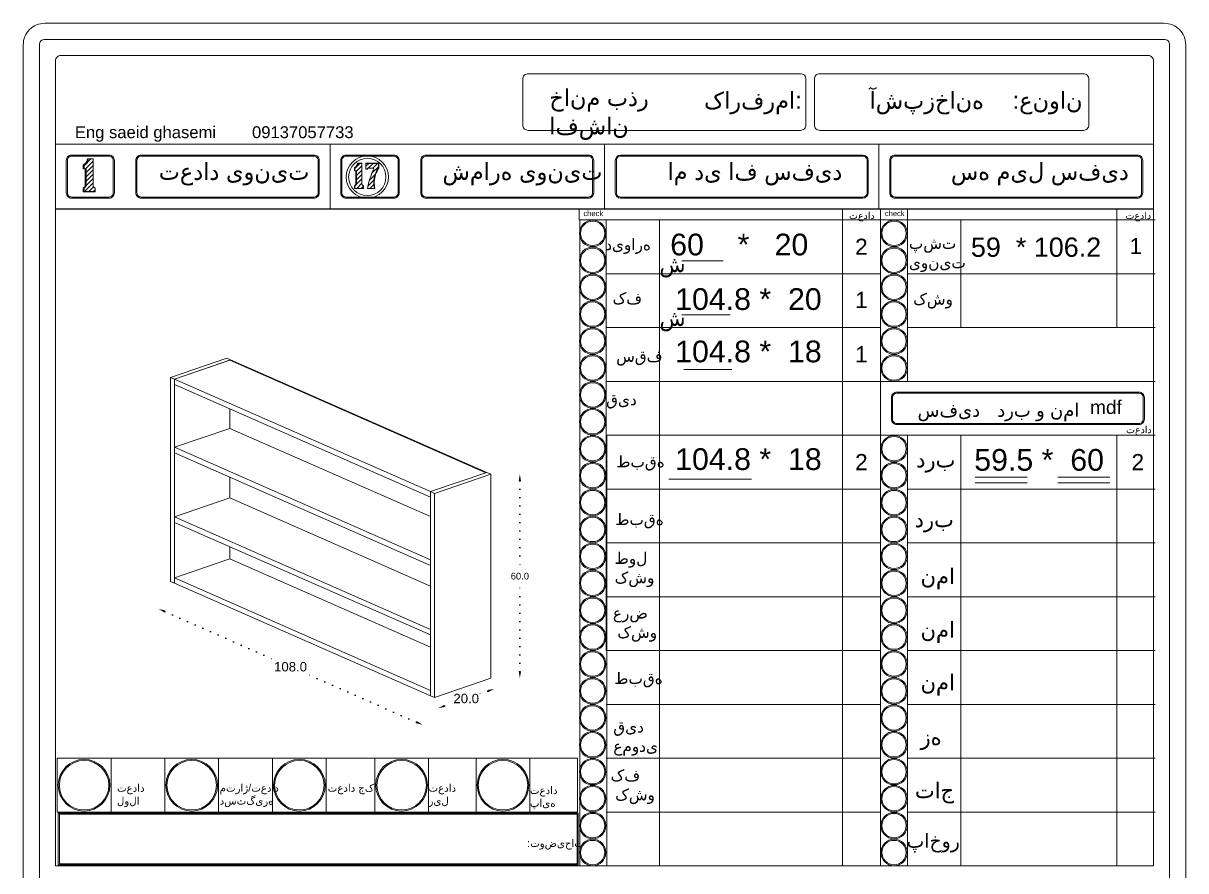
# Model space of a CAD drawing. Header units: inches. Extents: x -1979 to 7680, y -968 to 3127.
# Drawn here: x 3338 to 3770, y 2171.5 to 2486.3 of the extents above; entities that cross this region are included whole.
import ezdxf

# ---------------------------------------------------------------- set-up
doc = ezdxf.new("R2010")
doc.units = ezdxf.units.IN
doc.header["$MEASUREMENT"] = 0
doc.linetypes.add('ACAD_ISO07W100', pattern=[3, 0, -3])
doc.styles.get("Standard").update_dxf_attribs({"font": 'arial.ttf'})
doc.dimstyles.new('Copy of Standard', dxfattribs={"dimtxt": 2.5, "dimasz": 2.5, "dimexe": 0.18, "dimexo": 0.0625, "dimgap": 0.09, "dimtad": 0, "dimtih": 1, "dimtoh": 1, "dimdec": 1, "dimzin": 0, "dimdsep": 46, "dimtxsty": 'Standard', "dimcen": 0.09, "dimse1": 1, "dimse2": 1, "dimadec": 0, "dimazin": 0, "dimtfac": 1, "dimtdec": 1, "dimtix": 1, "dimtofl": 0, "dimtmove": 0, "dimatfit": 3, "dimfxl": 1, "dimtolj": 1, "dimtzin": 0, "dimarcsym": 0})
doc.dimstyles.get("Standard").update_dxf_attribs({"dimtxt": 3.5, "dimasz": 2.5, "dimexe": 0.18, "dimexo": 0.0625, "dimgap": 0.09, "dimtad": 0, "dimtih": 1, "dimtoh": 1, "dimdec": 1, "dimzin": 0, "dimdsep": 46, "dimtxsty": 'Standard', "dimcen": 0.09, "dimse1": 1, "dimse2": 1, "dimadec": 0, "dimazin": 0, "dimtfac": 1, "dimtdec": 1, "dimtix": 1, "dimtofl": 0, "dimtmove": 0, "dimatfit": 3, "dimfxl": 1, "dimtolj": 1, "dimtzin": 0, "dimarcsym": 0})
pattern_1 = [(45, (2734.7681, 2999.8932), (-0.8148213, 0.8148213), [])]

# ---------------------------------------------------------------- blocks, each defined once
blk = doc.blocks.new('*D209')
at = {"color": 0, "linetype": 'ACAD_ISO07W100', "lineweight": -2, "transparency": 16777216}
for p, q in [((3510.69, 2238.25), (3507.28, 2237.08)), ((3494.55, 2232.71), (3497.96, 2233.88))]:
    blk.add_line(p, q, dxfattribs=at)
at = {"color": 0, "transparency": 16777216}
for points in [[(3510.55, 2238.65), (3510.82, 2237.86), (3513.05, 2239.06)], [(3494.42, 2233.11), (3494.69, 2232.32), (3492.19, 2231.9)]]:
    blk.add_solid(points, dxfattribs=at)
at = {"layer": 'Defpoints', "color": 0, "transparency": 16777216}
for p in [(3511.7, 2243.01), (3490.84, 2235.85), (3492.19, 2231.9)]:
    blk.add_point(p, dxfattribs=at)
at = {"color": 0, "lineweight": 20, "transparency": 16777216, "insert": (3502.62, 2235.48), "char_height": 3.5, "attachment_point": 5}
blk.add_mtext('\\A1;20.0', dxfattribs=at)
blk = doc.blocks.new('*D210')
at = {"color": 0, "linetype": 'ACAD_ISO07W100', "lineweight": -2, "transparency": 16777216}
for p, q in [((3390.57, 2267.82), (3433.06, 2249.15)), ((3484.1, 2226.72), (3441.6, 2245.4))]:
    blk.add_line(p, q, dxfattribs=at)
at = {"color": 0, "transparency": 16777216}
for points in [[(3390.74, 2268.2), (3390.4, 2267.44), (3388.28, 2268.83)], [(3484.26, 2227.11), (3483.93, 2226.34), (3486.38, 2225.72)]]:
    blk.add_solid(points, dxfattribs=at)
at = {"layer": 'Defpoints', "color": 0, "transparency": 16777216}
for p in [(3392.73, 2278.96), (3490.84, 2235.85), (3486.38, 2225.72)]:
    blk.add_point(p, dxfattribs=at)
at = {"color": 0, "lineweight": 20, "transparency": 16777216, "insert": (3437.33, 2247.27), "char_height": 3.5, "attachment_point": 5}
blk.add_mtext('\\A1;108.0', dxfattribs=at)
blk = doc.blocks.new('*D211')
at = {"color": 0, "linetype": 'ACAD_ISO07W100', "lineweight": -2, "transparency": 16777216}
for p, q in [((3522.55, 2316.35), (3522.55, 2282.3)), ((3522.55, 2245.51), (3522.55, 2279.56))]:
    blk.add_line(p, q, dxfattribs=at)
at = {"color": 0, "transparency": 16777216}
for points in [[(3522.13, 2316.35), (3522.97, 2316.35), (3522.55, 2318.85)], [(3522.13, 2245.51), (3522.97, 2245.51), (3522.55, 2243.01)]]:
    blk.add_solid(points, dxfattribs=at)
at = {"layer": 'Defpoints', "color": 0, "transparency": 16777216}
for p in [(3511.7, 2318.85), (3522.55, 2318.85), (3511.7, 2243.01)]:
    blk.add_point(p, dxfattribs=at)
at = {"color": 0, "lineweight": 20, "transparency": 16777216, "insert": (3522.55, 2280.93), "char_height": 2.5, "attachment_point": 5}
blk.add_mtext('\\A1;60.0', dxfattribs=at)

msp = doc.modelspace()

# ---------------------------------------------------------------- hatches: boundary and pattern name
at = {"lineweight": 20}
h = msp.add_hatch(dxfattribs=at)
h.set_pattern_fill('ANSI31', color=256, scale=9.218651)
h.set_pattern_definition([(45, (2614.7407, 2974.9671), (-0.8148213, 0.8148213), [])])
h.paths.add_polyline_path([(3364.51, 2425.22), (3364.42, 2425.26), (3364.33, 2425.31), (3364.25, 2425.38), (3364.18, 2425.45), (3364.12, 2425.53), (3364.07, 2425.61), (3364.03, 2425.7), (3364, 2425.8), (3363.98, 2425.9), (3363.98, 2426), (3363.98, 2435.92), (3362.12, 2435.92), (3362.09, 2435.69), (3362.04, 2435.46), (3361.97, 2435.24), (3361.89, 2435.02), (3361.78, 2434.81), (3361.66, 2434.62), (3361.52, 2434.43), (3361.37, 2434.25), (3361.2, 2434.09), (3361.01, 2433.95), (3360.82, 2433.82), (3360.61, 2433.71), (3360.61, 2432.3), (3361.02, 2432.3), (3361.33, 2432.28), (3361.33, 2426.04), (3361.31, 2425.94), (3361.29, 2425.85), (3361.26, 2425.76), (3361.22, 2425.67), (3361.17, 2425.59), (3361.11, 2425.51), (3361.04, 2425.44), (3360.96, 2425.38), (3360.88, 2425.32), (3360.8, 2425.28), (3360.71, 2425.24), (3360.61, 2425.21), (3360.61, 2423.78), (3364.7, 2423.78), (3364.7, 2425.16), (3364.6, 2425.18)])
h = msp.add_hatch(dxfattribs=at)
h.set_pattern_fill('ANSI31', color=256, scale=9.218651)
h.set_pattern_definition(pattern_1)
h.paths.add_polyline_path([(3464.28, 2426.06), (3464.21, 2426.09), (3464.14, 2426.14), (3464.08, 2426.18), (3464.03, 2426.24), (3463.98, 2426.3), (3463.94, 2426.37), (3463.91, 2426.44), (3463.89, 2426.51), (3463.88, 2426.59), (3463.87, 2426.66), (3463.87, 2434.3), (3462.44, 2434.3), (3462.42, 2434.13), (3462.38, 2433.95), (3462.33, 2433.78), (3462.26, 2433.61), (3462.18, 2433.45), (3462.09, 2433.3), (3461.98, 2433.15), (3461.86, 2433.02), (3461.73, 2432.89), (3461.59, 2432.78), (3461.44, 2432.68), (3461.28, 2432.6), (3461.28, 2431.52), (3461.59, 2431.52), (3461.83, 2431.5), (3461.83, 2426.69), (3461.82, 2426.62), (3461.8, 2426.55), (3461.78, 2426.48), (3461.75, 2426.41), (3461.71, 2426.35), (3461.66, 2426.29), (3461.61, 2426.23), (3461.55, 2426.18), (3461.49, 2426.14), (3461.42, 2426.11), (3461.35, 2426.08), (3461.28, 2426.06), (3461.28, 2424.96), (3464.43, 2424.96), (3464.43, 2426.02), (3464.35, 2426.04)])
h = msp.add_hatch(dxfattribs=at)
h.set_pattern_fill('ANSI31', color=256, scale=9.218651)
h.set_pattern_definition(pattern_1)
h.paths.add_polyline_path([(3468.33, 2428.24), (3468.44, 2428.9), (3468.59, 2429.54), (3468.78, 2430.17), (3469.02, 2430.79), (3469.3, 2431.39), (3469.62, 2431.96), (3469.98, 2432.52), (3469.98, 2434.3), (3465.35, 2434.3), (3465.35, 2432.13), (3465.76, 2432.13), (3465.77, 2432.19), (3465.8, 2432.29), (3465.86, 2432.38), (3465.94, 2432.45), (3466.04, 2432.5), (3466.07, 2432.5), (3466.02, 2432.49), (3465.97, 2432.46), (3465.92, 2432.43), (3465.88, 2432.4), (3465.85, 2432.36), (3465.82, 2432.31), (3465.79, 2432.26), (3465.78, 2432.21), (3465.77, 2432.16), (3465.76, 2432.13), (3465.91, 2432.13), (3465.91, 2432.21), (3465.95, 2432.31), (3466.01, 2432.4), (3466.09, 2432.48), (3466.19, 2432.52), (3466.27, 2432.54), (3466.32, 2432.54), (3467.88, 2432.54), (3467.98, 2432.52), (3468.07, 2432.48), (3468.16, 2432.4), (3468.22, 2432.31), (3468.25, 2432.21), (3468.25, 2432.13), (3467.98, 2431.56), (3467.72, 2430.98), (3467.47, 2430.39), (3467.24, 2429.8), (3467.02, 2429.21), (3466.82, 2428.61), (3466.63, 2428), (3466.45, 2427.39), (3466.29, 2426.77), (3466.15, 2426.16), (3466.02, 2425.54), (3465.92, 2424.96), (3468.51, 2424.96), (3468.38, 2425.61), (3468.3, 2426.26), (3468.26, 2426.92), (3468.28, 2427.58)])

# ---------------------------------------------------------------- linework, layer by layer
for p, q in [((3350, 2173.37), (3350, 2472.34)), ((3758, 2441.37), (3350, 2441.37)), ((3350, 2262.38), (3350, 2441.37)), ((3452, 2417.37), (3452, 2441.37)), ((3554, 2417.37), (3554, 2441.37)), ((3554, 2441.37), (3554, 2421.37)), ((3656, 2417.37), (3656, 2441.37)), ((3369.85, 2437.37), (3356, 2437.37)), ((3446, 2437.37), (3381.85, 2437.37)), ((3475.71, 2437.37), (3458, 2437.37)), ((3548, 2437.37), (3487.71, 2437.37)), ((3650, 2437.37), (3560, 2437.37)), ((3752, 2437.37), (3662, 2437.37)), ((3354, 2423.37), (3354, 2435.37)), ((3360.61, 2433.71), (3360.61, 2432.3)), ((3371.85, 2435.37), (3371.85, 2423.37)), ((3379.85, 2423.37), (3379.85, 2435.37)), ((3448, 2423.37), (3448, 2435.37)), ((3456, 2435.37), (3456, 2423.37)), ((3461.28, 2432.6), (3461.28, 2431.52)), ((3477.71, 2423.37), (3477.71, 2435.37)), ((3485.71, 2423.37), (3485.71, 2435.37)), ((3550, 2435.37), (3550, 2423.37)), ((3558, 2423.37), (3558, 2435.37)), ((3652, 2435.37), (3652, 2423.37)), ((3660, 2423.37), (3660, 2435.37)), ((3754, 2423.37), (3754, 2435.37)), ((3360.61, 2423.78), (3364.7, 2423.78)), ((3461.28, 2424.96), (3464.43, 2424.96)), ((3465.92, 2424.96), (3468.51, 2424.96)), ((3356, 2421.37), (3369.85, 2421.37)), ((3446, 2421.37), (3381.85, 2421.37)), ((3458, 2421.37), (3475.71, 2421.37)), ((3548, 2421.37), (3487.71, 2421.37)), ((3560, 2421.37), (3650, 2421.37)), ((3662, 2421.37), (3752, 2421.37)), ((3758, 2421.37), (3758, 2173.37)), ((3350, 2417.37), (3758, 2417.37)), ((3544.61, 2417.28), (3544.61, 2413.28)), ((3642.43, 2173.28), (3642.43, 2417.28)), ((3656.61, 2417.28), (3656.61, 2393.28)), ((3666.61, 2417.28), (3666.61, 2393.28)), ((3744.39, 2373.28), (3744.39, 2417.28)), ((3544.61, 2413.28), (3758.61, 2413.28)), ((3544.87, 2173.28), (3544.87, 2413.28)), ((3554.61, 2257.28), (3554.61, 2413.28)), ((3554.61, 2253.28), (3554.61, 2413.28)), ((3554.61, 2413.28), (3554.61, 2393.28)), ((3574.42, 2413.28), (3574.42, 2173.28)), ((3656.61, 2257.28), (3656.61, 2413.28)), ((3656.61, 2173.28), (3656.61, 2413.28)), ((3666.61, 2373.28), (3666.61, 2413.28)), ((3666.61, 2353.28), (3666.61, 2413.28)), ((3666.61, 2353.28), (3666.61, 2413.28)), ((3666.61, 2413.28), (3666.61, 2393.28)), ((3686.42, 2413.28), (3686.42, 2373.28)), ((3582.77, 2398.03), (3598.1, 2398.03)), ((3554.61, 2393.28), (3656.61, 2393.28)), ((3666.61, 2393.28), (3758.61, 2393.28)), ((3582.77, 2378.03), (3600.65, 2378.03)), ((3554.61, 2373.28), (3656.61, 2373.28)), ((3758.61, 2373.28), (3666.61, 2373.28)), ((3758.61, 2373.28), (3738.61, 2373.28)), ((3583.46, 2357.77), (3601.35, 2357.77)), ((3554.61, 2353.28), (3758.61, 2353.28)), ((3660.61, 2339.28), (3660.61, 2347.28)), ((3752.61, 2349.28), (3662.61, 2349.28)), ((3754.61, 2347.28), (3754.61, 2339.28)), ((3752.61, 2337.28), (3662.61, 2337.28)), ((3554.61, 2333.28), (3656.61, 2333.28)), ((3554.87, 2173.28), (3554.87, 2333.28)), ((3758.61, 2333.28), (3656.61, 2333.28)), ((3666.61, 2173.28), (3666.61, 2333.28)), ((3686.42, 2333.28), (3686.42, 2233.28)), ((3744.39, 2333.28), (3744.39, 2173.28)), ((3577.86, 2317.03), (3608.61, 2317.03)), ((3691.8, 2317.67), (3711.13, 2317.67)), ((3691.8, 2315.66), (3711.13, 2315.66)), ((3722.48, 2317.67), (3741.81, 2317.67)), ((3722.48, 2315.66), (3741.81, 2315.66)), ((3554.61, 2313.28), (3656.61, 2313.28)), ((3554.61, 2313.28), (3574.42, 2313.28)), ((3554.61, 2313.28), (3656.61, 2313.28)), ((3623.12, 2313.28), (3656.61, 2313.28)), ((3666.61, 2313.28), (3758.61, 2313.28)), ((3686.42, 2313.28), (3686.42, 2213.28)), ((3554.61, 2293.28), (3574.42, 2293.28)), ((3554.61, 2293.28), (3656.61, 2293.28)), ((3666.61, 2293.28), (3758.61, 2293.28)), ((3666.61, 2293.28), (3758.61, 2293.28)), ((3686.42, 2293.28), (3686.42, 2193.28)), ((3554.61, 2273.28), (3656.61, 2273.28)), ((3666.61, 2273.28), (3758.61, 2273.28)), ((3686.42, 2273.28), (3686.42, 2173.28)), ((3554.61, 2253.28), (3656.61, 2253.28)), ((3642.43, 2253.28), (3656.61, 2253.28)), ((3666.61, 2253.28), (3758.61, 2253.28)), ((3350, 2233.37), (3350, 2193.37)), ((3554.61, 2233.28), (3656.61, 2233.28)), ((3642.43, 2233.28), (3656.61, 2233.28)), ((3666.61, 2233.28), (3758.61, 2233.28)), ((3666.61, 2233.28), (3758.61, 2233.28)), ((3350.61, 2213.28), (3543.99, 2213.28)), ((3350.61, 2213.28), (3350.61, 2193.28)), ((3370.61, 2213.28), (3370.61, 2193.28)), ((3390.61, 2213.28), (3390.61, 2193.28)), ((3410.61, 2213.28), (3410.61, 2193.28)), ((3430.61, 2213.28), (3430.61, 2193.28)), ((3450.61, 2213.28), (3450.61, 2193.28)), ((3468.6, 2213.28), (3468.6, 2193.28)), ((3488.6, 2213.28), (3488.6, 2193.28)), ((3506.28, 2213.28), (3506.28, 2193.28)), ((3526.28, 2213.28), (3526.28, 2193.28)), ((3543.99, 2213.28), (3543.99, 2193.28)), ((3554.61, 2213.28), (3656.61, 2213.28)), ((3554.61, 2213.28), (3656.61, 2213.28)), ((3642.43, 2213.28), (3656.61, 2213.28)), ((3666.61, 2213.28), (3758.61, 2213.28)), ((3666.61, 2213.28), (3758.61, 2213.28)), ((3350.61, 2193.28), (3543.99, 2193.28)), ((3554.61, 2193.28), (3656.61, 2193.28)), ((3554.61, 2193.28), (3656.61, 2193.28)), ((3642.43, 2193.28), (3656.61, 2193.28)), ((3666.61, 2193.28), (3758.61, 2193.28)), ((3666.61, 2193.28), (3758.61, 2193.28)), ((3544, 2173.37), (3350, 2173.37)), ((3544, 2173.37), (3656, 2173.37)), ((3544, 2173.37), (3758, 2173.37)), ((3544, 2173.28), (3656, 2173.28)), ((3544, 2173.28), (3758, 2173.28)), ((3544, 2173.28), (3656, 2173.28)), ((3544, 2173.28), (3758, 2173.28)), ((3544.61, 2173.28), (3656.61, 2173.28))]:
    msp.add_line(p, q, dxfattribs=at)
at = {"linetype": 'Continuous', "lineweight": 20, "extrusion": (0, 0.921513, 0.388346)}
for p, q in [((3413.6, 2361.96), (3392.73, 2354.8)), ((3394.19, 2354.16), (3415.05, 2361.32)), ((3414.74, 2361.21), (3394.19, 2354.16)), ((3415.05, 2361.32), (3413.6, 2361.96)), ((3414.74, 2361.21), (3415.05, 2361.32)), ((3509.94, 2319.38), (3414.74, 2361.21)), ((3509.94, 2319.38), (3414.74, 2361.21)), ((3415.05, 2361.32), (3510.25, 2319.49)), ((3392.73, 2278.96), (3392.73, 2354.8)), ((3392.73, 2354.8), (3394.19, 2354.16)), ((3394.19, 2354.16), (3489.38, 2312.33)), ((3394.19, 2352.14), (3394.19, 2354.16)), ((3394.19, 2278.32), (3394.19, 2354.16)), ((3394.19, 2352.14), (3489.38, 2310.31)), ((3414.74, 2343.1), (3414.74, 2335.85)), ((3414.74, 2335.85), (3394.19, 2328.8)), ((3489.38, 2303.05), (3414.74, 2335.85)), ((3394.19, 2328.8), (3489.38, 2286.97)), ((3394.19, 2326.77), (3394.19, 2328.8)), ((3394.19, 2326.77), (3489.38, 2284.94)), ((3414.74, 2317.74), (3414.74, 2310)), ((3510.25, 2319.49), (3489.38, 2312.33)), ((3489.38, 2312.33), (3509.94, 2319.38)), ((3490.84, 2311.69), (3511.7, 2318.85)), ((3510.25, 2319.49), (3509.94, 2319.38)), ((3511.7, 2318.85), (3510.25, 2319.49)), ((3511.7, 2243.01), (3511.7, 2318.85)), ((3489.38, 2310.31), (3489.38, 2312.33)), ((3489.38, 2236.49), (3489.38, 2312.33)), ((3489.38, 2312.33), (3490.84, 2311.69)), ((3490.84, 2235.85), (3490.84, 2311.69)), ((3414.74, 2310), (3394.19, 2302.94)), ((3489.38, 2277.2), (3414.74, 2310)), ((3394.19, 2302.94), (3489.38, 2261.11)), ((3394.19, 2300.92), (3394.19, 2302.94)), ((3394.19, 2300.92), (3489.38, 2259.09)), ((3414.74, 2291.89), (3414.74, 2287.39)), ((3414.74, 2287.39), (3394.19, 2280.34)), ((3489.38, 2254.6), (3414.74, 2287.39)), ((3489.38, 2284.94), (3489.38, 2286.97)), ((3392.73, 2278.96), (3394.19, 2278.32)), ((3394.19, 2280.34), (3489.38, 2238.51)), ((3394.19, 2278.32), (3394.19, 2280.34)), ((3394.19, 2278.32), (3489.38, 2236.49)), ((3489.38, 2259.09), (3489.38, 2261.11)), ((3490.84, 2235.85), (3511.7, 2243.01)), ((3489.38, 2236.49), (3489.38, 2238.51)), ((3489.38, 2236.49), (3490.84, 2235.85))]:
    msp.add_line(p, q, dxfattribs=at)
at = {"lineweight": 20}
for points in [[(3346, 1880.34), (3762, 1880.34, 0.414214), (3770, 1888.34), (3770, 2478.34, 0.414214), (3762, 2486.34), (3346, 2486.34, 0.414214), (3338, 2478.34), (3338, 1888.34, 0.414214)], [(3346, 1886.34), (3762, 1886.34, 0.414214), (3764, 1888.34), (3764, 2478.34, 0.414214), (3762, 2480.34), (3346, 2480.34, 0.414214), (3344, 2478.34), (3344, 1888.34, 0.414214)], [(3628.85, 2465.58, 0.414214), (3626.85, 2467.58), (3525.61, 2467.58, 0.414214), (3523.61, 2465.58), (3523.61, 2448.55, 0.414214), (3525.61, 2446.55), (3626.85, 2446.55, 0.414214), (3628.85, 2448.55)], [(3633.98, 2446.55), (3731.98, 2446.55, 0.414214), (3733.98, 2448.55), (3733.98, 2465.58, 0.414214), (3731.98, 2467.58), (3633.98, 2467.58, 0.414214), (3631.98, 2465.58), (3631.98, 2448.55, 0.414214)], [(3733.98, 2465.58, 0.414214), (3731.98, 2467.58), (3633.98, 2467.58, 0.414214), (3631.98, 2465.58), (3631.98, 2448.55, 0.414214), (3633.98, 2446.55), (3731.98, 2446.55, 0.414214), (3733.98, 2448.55)], [(3371.85, 2435.37, 0.414214), (3369.85, 2437.37), (3356, 2437.37, 0.414214), (3354, 2435.37), (3354, 2423.37, 0.414214), (3356, 2421.37), (3369.85, 2421.37, 0.414214), (3371.85, 2423.37)], [(3371.45, 2435.37, 0.414214), (3369.85, 2436.97), (3356, 2436.97, 0.414214), (3354.4, 2435.37), (3354.4, 2423.37, 0.414214), (3356, 2421.77), (3369.85, 2421.77, 0.414214), (3371.45, 2423.37)], [(3448, 2435.37, 0.414214), (3446, 2437.37), (3381.85, 2437.37, 0.414214), (3379.85, 2435.37), (3379.85, 2423.37, 0.414214), (3381.85, 2421.37), (3446, 2421.37, 0.414214), (3448, 2423.37)], [(3447.6, 2435.37, 0.414214), (3446, 2436.97), (3381.85, 2436.97, 0.414214), (3380.25, 2435.37), (3380.25, 2423.37, 0.414214), (3381.85, 2421.77), (3446, 2421.77, 0.414214), (3447.6, 2423.37)], [(3477.71, 2435.37, 0.414214), (3475.71, 2437.37), (3458, 2437.37, 0.414214), (3456, 2435.37), (3456, 2423.37, 0.414214), (3458, 2421.37), (3475.71, 2421.37, 0.414214), (3477.71, 2423.37)], [(3477.31, 2435.37, 0.414214), (3475.71, 2436.97), (3458, 2436.97, 0.414214), (3456.4, 2435.37), (3456.4, 2423.37, 0.414214), (3458, 2421.77), (3475.71, 2421.77, 0.414214), (3477.31, 2423.37)], [(3550, 2435.37, 0.414214), (3548, 2437.37), (3487.71, 2437.37, 0.414214), (3485.71, 2435.37), (3485.71, 2423.37, 0.414214), (3487.71, 2421.37), (3548, 2421.37, 0.414214), (3550, 2423.37)], [(3549.6, 2435.37, 0.414214), (3548, 2436.97), (3487.71, 2436.97, 0.414214), (3486.11, 2435.37), (3486.11, 2423.37, 0.414214), (3487.71, 2421.77), (3548, 2421.77, 0.414214), (3549.6, 2423.37)], [(3651.6, 2435.37, 0.414214), (3650, 2436.97), (3560, 2436.97, 0.414214), (3558.4, 2435.37), (3558.4, 2423.37, 0.414214), (3560, 2421.77), (3650, 2421.77, 0.414214), (3651.6, 2423.37)], [(3754, 2435.37, 0.414214), (3752, 2437.37), (3662, 2437.37, 0.414214), (3660, 2435.37), (3660, 2423.37, 0.414214), (3662, 2421.37), (3752, 2421.37, 0.414214), (3754, 2423.37)], [(3753.6, 2435.37, 0.414214), (3752, 2436.97), (3662, 2436.97, 0.414214), (3660.4, 2435.37), (3660.4, 2423.37, 0.414214), (3662, 2421.77), (3752, 2421.77, 0.414214), (3753.6, 2423.37)], [(3754.61, 2347.28, 0.414214), (3752.61, 2349.28), (3662.61, 2349.28, 0.414214), (3660.61, 2347.28), (3660.61, 2339.28, 0.414214), (3662.61, 2337.28), (3752.61, 2337.28, 0.414214), (3754.61, 2339.28)], [(3754.21, 2347.28, 0.414214), (3752.61, 2348.88), (3662.61, 2348.88, 0.414214), (3661.01, 2347.28), (3661.01, 2339.28, 0.414214), (3662.61, 2337.68), (3752.61, 2337.68, 0.414214), (3754.21, 2339.28)]]:
    msp.add_lwpolyline(points, format="xyb", close=True, dxfattribs=at)
for points in [[(3758, 2274.31), (3758, 2472.34, 0.414214), (3756, 2474.34), (3352, 2474.34, 0.414214), (3350, 2472.34), (3350, 2274.31)], [(3628.85, 2465.58, 0.414214), (3626.85, 2467.58), (3525.61, 2467.58, 0.414214), (3523.61, 2465.58), (3523.61, 2448.55, 0.414214), (3525.61, 2446.55), (3626.85, 2446.55, 0.414214), (3628.85, 2448.55), (3628.85, 2465.58)]]:
    msp.add_lwpolyline(points, format="xyb", dxfattribs=at)
for points in [[(3360.3, 2423.72), (3364.7, 2423.72), (3364.7, 2423.78), (3364.7, 2425.16), (3364.6, 2425.18), (3364.51, 2425.22), (3364.42, 2425.26), (3364.33, 2425.31), (3364.25, 2425.38), (3364.18, 2425.45), (3364.12, 2425.53), (3364.07, 2425.61), (3364.03, 2425.7), (3364, 2425.8), (3363.98, 2425.9), (3363.98, 2426), (3363.98, 2435.92), (3363.98, 2435.98), (3361.82, 2435.98), (3361.79, 2435.75), (3361.74, 2435.52), (3361.67, 2435.29), (3361.58, 2435.07), (3361.48, 2434.86), (3361.35, 2434.66), (3361.21, 2434.47), (3361.06, 2434.3), (3360.89, 2434.13), (3360.7, 2433.99), (3360.5, 2433.86), (3360.3, 2433.74), (3360.3, 2432.3), (3360.61, 2432.3), (3361.02, 2432.3), (3361.02, 2426), (3361.01, 2425.9), (3360.98, 2425.81), (3360.95, 2425.71), (3360.91, 2425.62), (3360.85, 2425.54), (3360.79, 2425.46), (3360.73, 2425.39), (3360.65, 2425.33), (3360.57, 2425.27), (3360.48, 2425.23), (3360.39, 2425.19), (3360.3, 2425.16), (3360.3, 2423.72), (3360.61, 2423.78), (3360.61, 2425.21), (3360.71, 2425.24), (3360.8, 2425.28), (3360.88, 2425.32), (3360.96, 2425.38), (3361.04, 2425.44), (3361.11, 2425.51), (3361.17, 2425.59), (3361.22, 2425.67), (3361.26, 2425.76), (3361.29, 2425.85), (3361.31, 2425.94), (3361.33, 2426.04), (3361.33, 2432.28), (3361.02, 2432.3)], [(3360.3, 2433.74), (3360.61, 2433.71), (3360.82, 2433.82), (3361.01, 2433.95), (3361.2, 2434.09), (3361.37, 2434.25), (3361.52, 2434.43), (3361.66, 2434.62), (3361.78, 2434.81), (3361.89, 2435.02), (3361.97, 2435.24), (3362.04, 2435.46), (3362.09, 2435.69), (3362.12, 2435.92)], [(3361.82, 2435.98), (3362.12, 2435.92), (3363.98, 2435.92)], [(3461.04, 2424.91), (3464.43, 2424.91), (3464.43, 2424.96), (3464.43, 2426.02), (3464.35, 2426.04), (3464.28, 2426.06), (3464.21, 2426.09), (3464.14, 2426.14), (3464.08, 2426.18), (3464.03, 2426.24), (3463.98, 2426.3), (3463.94, 2426.37), (3463.91, 2426.44), (3463.89, 2426.51), (3463.88, 2426.59), (3463.87, 2426.66), (3463.87, 2434.3), (3463.87, 2434.35), (3462.21, 2434.35), (3462.18, 2434.17), (3462.15, 2433.99), (3462.1, 2433.82), (3462.03, 2433.65), (3461.95, 2433.49), (3461.85, 2433.33), (3461.74, 2433.19), (3461.62, 2433.05), (3461.49, 2432.92), (3461.35, 2432.81), (3461.2, 2432.71), (3461.04, 2432.63), (3461.04, 2431.52), (3461.28, 2431.52), (3461.59, 2431.52), (3461.59, 2426.66), (3461.58, 2426.59), (3461.56, 2426.52), (3461.54, 2426.44), (3461.51, 2426.38), (3461.47, 2426.31), (3461.42, 2426.25), (3461.37, 2426.2), (3461.31, 2426.15), (3461.25, 2426.11), (3461.18, 2426.07), (3461.11, 2426.04), (3461.04, 2426.02), (3461.04, 2424.91), (3461.28, 2424.96), (3461.28, 2426.06), (3461.35, 2426.08), (3461.42, 2426.11), (3461.49, 2426.14), (3461.55, 2426.18), (3461.61, 2426.23), (3461.66, 2426.29), (3461.71, 2426.35), (3461.75, 2426.41), (3461.78, 2426.48), (3461.8, 2426.55), (3461.82, 2426.62), (3461.83, 2426.69), (3461.83, 2431.5), (3461.59, 2431.52)], [(3461.04, 2432.63), (3461.28, 2432.6), (3461.44, 2432.68), (3461.59, 2432.78), (3461.73, 2432.89), (3461.86, 2433.02), (3461.98, 2433.15), (3462.09, 2433.3), (3462.18, 2433.45), (3462.26, 2433.61), (3462.33, 2433.78), (3462.38, 2433.95), (3462.42, 2434.13), (3462.44, 2434.3)], [(3462.21, 2434.35), (3462.44, 2434.3), (3463.87, 2434.3)], [(3470.17, 2434.35), (3469.98, 2434.3), (3465.35, 2434.3)], [(3469.98, 2434.3), (3469.98, 2432.52), (3469.62, 2431.96), (3469.3, 2431.39), (3469.02, 2430.79), (3468.78, 2430.17), (3468.59, 2429.54), (3468.44, 2428.9), (3468.33, 2428.24), (3468.28, 2427.58), (3468.26, 2426.92), (3468.3, 2426.26), (3468.38, 2425.61), (3468.51, 2424.96), (3468.68, 2424.91), (3468.55, 2425.57), (3468.47, 2426.23), (3468.43, 2426.9), (3468.45, 2427.56), (3468.5, 2428.23), (3468.61, 2428.89), (3468.76, 2429.54), (3468.96, 2430.18), (3469.2, 2430.8), (3469.48, 2431.4), (3469.8, 2431.99), (3470.17, 2432.54), (3470.17, 2434.35), (3465.35, 2434.35), (3465.35, 2434.3), (3465.35, 2432.13), (3465.76, 2432.13), (3465.91, 2432.13), (3465.91, 2432.18), (3465.92, 2432.24), (3465.94, 2432.29), (3465.96, 2432.34), (3465.99, 2432.38), (3466.03, 2432.42), (3466.07, 2432.46), (3466.11, 2432.49), (3466.16, 2432.51), (3466.22, 2432.53), (3466.27, 2432.54), (3466.32, 2432.54), (3467.84, 2432.54), (3467.9, 2432.54), (3467.95, 2432.53), (3468, 2432.51), (3468.05, 2432.49), (3468.1, 2432.46), (3468.14, 2432.42), (3468.17, 2432.38), (3468.2, 2432.34), (3468.22, 2432.29), (3468.24, 2432.24), (3468.25, 2432.18), (3468.25, 2432.13), (3467.98, 2431.56), (3467.72, 2430.98), (3467.47, 2430.39), (3467.24, 2429.8), (3467.02, 2429.21), (3466.82, 2428.61), (3466.63, 2428), (3466.45, 2427.39), (3466.29, 2426.77), (3466.15, 2426.16), (3466.02, 2425.54), (3465.92, 2424.96), (3465.91, 2424.91), (3468.68, 2424.91)], [(3466.12, 2432.51), (3466.07, 2432.5), (3466.02, 2432.49), (3465.97, 2432.46), (3465.92, 2432.43), (3465.88, 2432.4), (3465.85, 2432.36), (3465.82, 2432.31), (3465.79, 2432.26), (3465.78, 2432.21), (3465.77, 2432.16), (3465.76, 2432.13)]]:
    msp.add_lwpolyline(points, dxfattribs=at)
for points in [[(3350, 2417.37), (3758, 2417.37), (3758, 2173.37), (3350, 2173.37)], [(3350, 2417.28), (3758, 2417.28), (3758, 2173.28), (3350, 2173.28)], [(3544.21, 2192.88), (3351.01, 2192.88), (3351.01, 2173.68), (3544.21, 2173.68)], [(3543.81, 2192.48), (3351.41, 2192.48), (3351.41, 2174.08), (3543.81, 2174.08)]]:
    msp.add_lwpolyline(points, close=True, dxfattribs=at)
for centre, radius in [((3465.86, 2429.23), 7.86), ((3465.86, 2429.23), 6.94), ((3549.61, 2408.28), 4.92), ((3549.61, 2408.28), 4.52), ((3661.61, 2408.28), 4.92), ((3661.61, 2408.28), 4.52), ((3549.61, 2398.28), 4.92), ((3549.61, 2398.28), 4.52), ((3661.61, 2398.28), 4.92), ((3661.61, 2398.28), 4.52), ((3549.61, 2388.28), 4.92), ((3549.61, 2388.28), 4.52), ((3661.61, 2388.28), 4.92), ((3661.61, 2388.28), 4.52), ((3549.61, 2378.28), 4.92), ((3549.61, 2378.28), 4.52), ((3661.61, 2378.28), 4.92), ((3661.61, 2378.28), 4.52), ((3549.61, 2368.28), 4.92), ((3549.61, 2368.28), 4.52), ((3661.61, 2368.28), 4.92), ((3661.61, 2368.28), 4.52), ((3549.61, 2358.28), 4.92), ((3661.61, 2358.28), 4.92), ((3549.61, 2358.28), 4.52), ((3661.61, 2358.28), 4.52), ((3549.61, 2348.28), 4.92), ((3549.61, 2348.28), 4.52), ((3549.61, 2338.28), 4.92), ((3549.61, 2338.28), 4.52), ((3549.61, 2328.28), 4.92), ((3661.61, 2328.28), 4.92), ((3549.61, 2328.28), 4.52), ((3661.61, 2328.28), 4.52), ((3549.61, 2318.28), 4.92), ((3549.61, 2318.28), 4.52), ((3661.61, 2318.28), 4.92), ((3661.61, 2318.28), 4.52), ((3549.61, 2308.28), 4.92), ((3549.61, 2308.28), 4.52), ((3661.61, 2308.28), 4.92), ((3661.61, 2308.28), 4.52), ((3549.61, 2298.28), 4.92), ((3549.61, 2298.28), 4.52), ((3661.61, 2298.28), 4.92), ((3661.61, 2298.28), 4.52), ((3549.61, 2288.28), 4.92), ((3549.61, 2288.28), 4.52), ((3661.61, 2288.28), 4.92), ((3661.61, 2288.28), 4.52), ((3549.61, 2278.28), 4.92), ((3549.61, 2278.28), 4.52), ((3661.61, 2278.28), 4.92), ((3661.61, 2278.28), 4.52), ((3549.61, 2268.28), 4.92), ((3549.61, 2268.28), 4.52), ((3661.61, 2268.28), 4.92), ((3661.61, 2268.28), 4.52), ((3549.61, 2258.28), 4.92), ((3549.61, 2258.28), 4.52), ((3661.61, 2258.28), 4.92), ((3661.61, 2258.28), 4.52), ((3549.61, 2248.28), 4.92), ((3549.61, 2248.28), 4.52), ((3661.61, 2248.28), 4.92), ((3661.61, 2248.28), 4.52), ((3549.61, 2238.28), 4.92), ((3549.61, 2238.28), 4.52), ((3661.61, 2238.28), 4.92), ((3661.61, 2238.28), 4.52), ((3549.61, 2228.28), 4.92), ((3549.61, 2228.28), 4.52), ((3661.61, 2228.28), 4.92), ((3661.61, 2228.28), 4.52), ((3549.61, 2218.28), 4.92), ((3549.61, 2218.28), 4.52), ((3661.61, 2218.28), 4.92), ((3661.61, 2218.28), 4.52), ((3360.61, 2203.28), 9.6), ((3360.61, 2203.28), 9.2), ((3400.61, 2203.28), 9.6), ((3400.61, 2203.28), 9.2), ((3440.61, 2203.28), 9.6), ((3440.61, 2203.28), 9.2), ((3478.6, 2203.28), 9.6), ((3478.6, 2203.28), 9.2), ((3516.28, 2203.28), 9.6), ((3516.28, 2203.28), 9.2), ((3549.61, 2208.28), 4.92), ((3549.61, 2208.28), 4.52), ((3661.61, 2208.28), 4.92), ((3661.61, 2208.28), 4.52), ((3549.61, 2198.28), 4.92), ((3549.61, 2198.28), 4.52), ((3661.61, 2198.28), 4.92), ((3661.61, 2198.28), 4.52), ((3549.61, 2188.28), 4.92), ((3549.61, 2188.28), 4.52), ((3661.61, 2188.28), 4.92), ((3661.61, 2188.28), 4.52), ((3549.61, 2178.28), 4.92), ((3549.61, 2178.28), 4.52), ((3661.61, 2178.28), 4.92), ((3661.61, 2178.28), 4.52)]:
    msp.add_circle(centre, radius, dxfattribs=at)
for centre, start, end in [((3356, 2435.37), 90, 180), ((3369.85, 2435.37), 0, 90), ((3381.85, 2435.37), 90, 180), ((3446, 2435.37), 0, 90), ((3458, 2435.37), 90, 180), ((3475.71, 2435.37), 0, 90), ((3487.71, 2435.37), 90, 180), ((3548, 2435.37), 0, 90), ((3560, 2435.37), 90, 180), ((3650, 2435.37), 0, 90), ((3662, 2435.37), 90, 180), ((3752, 2435.37), 0, 90), ((3356, 2423.37), 180, 270), ((3369.85, 2423.37), 270, 0), ((3381.85, 2423.37), 180, 270), ((3446, 2423.37), 270, 0), ((3458, 2423.37), 180, 270), ((3475.71, 2423.37), 270, 0), ((3487.71, 2423.37), 180, 270), ((3548, 2423.37), 270, 0), ((3560, 2423.37), 180, 270), ((3650, 2423.37), 270, 0), ((3662, 2423.37), 180, 270), ((3752, 2423.37), 270, 0), ((3662.61, 2347.28), 90, 180), ((3752.61, 2347.28), 0, 90), ((3662.61, 2339.28), 180, 270), ((3752.61, 2339.28), 270, 0)]:
    msp.add_arc(centre, 2, start, end, dxfattribs=at)

# ---------------------------------------------------------------- texts
at = {"lineweight": 20, "attachment_point": 1}
for s, width, gutter_width, heights, insert, char_height in [('آشپزخانه', 22.2332, 164.79, [0], (3652.5, 2460.88), 6.311), ('خانم بذر افشان', 63.6911, 164.79, [0], (3533.5, 2461.91), 6.3113), ('{\\fArial|b0|i0|c178|p34;کارفرما:}', 0.2338, 164.79, [0], (3591, 2460.88), 6.3113), (':عنوان', 22.2332, 164.79, [0], (3705.68, 2460.88), 6.311), ('{\\fArial|b0|i0|c178|p34;Eng saeid ghasemi}', 79.2452, 164.79, [0], (3357.17, 2448.07), 4.4179), ('{\\fArial|b0|i0|c178|p34;09137057733 }', 65.4498, 164.79, [0], (3423.01, 2448.07), 4.4179), ('{\\fArial|b0|i0|c178|p34;تعداد یونیت}', 65.4498, 164.79, [0], (3388.38, 2434.48), 6.3113), ('{\\fArial|b0|i0|c178|p34;شماره یونیت}', 65.4498, 164.79, [0], (3493.8, 2434.48), 6.3113), ('{\\fArial|b0|i0|c178|p34;ام دی اف سفید}', 65.4498, 164.79, [0], (3577.42, 2434.48), 6.3113), ('{\\fArial|b0|i0|c178|p34;سه میل سفید}', 65.4498, 164.79, [0], (3682.74, 2434.48), 6.3113), ('{\\fArial|b0|i0|c178|p34;check}', 65.4498, 164.79, [0], (3546.18, 2416.7), 2.0101), ('{\\fArial|b0|i0|c178|p34;تعداد }', 65.4498, 164.79, [0], (3644.86, 2416.29), 2.6665), ('{\\fArial|b0|i0|c178|p34;check}', 65.4498, 164.79, [0], (3658.18, 2416.7), 2.0101), ('{\\fArial|b0|i0|c178|p34;تعداد }', 10.9902, 164.79, [0], (3747.62, 2416.29), 2.6665), ('{\\fArial|b0|i0|c178|p34;دیواره }', 17.3175, 247.18, [0], (3554.25, 2406.37), 4.3074), ('60    *   20', 61.9823, 462.54, [8.23], (3578.42, 2408.17), 8.0603), ('2{\\fArial|b0|i0|c178|p34; }', 8.5903, 164.79, [0], (3647.13, 2406.31), 6), ('59  * 106.2', 58.0086, 411.15, [7.32], (3690.16, 2406.74), 7.1647), ('1{\\fArial|b0|i0|c178|p34; }', 8.5903, 164.79, [0], (3749.09, 2406.58), 6), ('{\\fArial|b0|i0|c178|p34;پشت \\Pیونیت}', 19.3052, 247.18, [0], (3667.11, 2406.82), 4.3074), ('{\\fArial|b0|i0|c178|p34;ش}', 15.3157, 346.26, [0], (3574.42, 2399.93), 6.0339), ('{\\fArial|b0|i0|c178|p34;کف }', 15.3367, 247.18, [0], (3556.99, 2386.36), 4.3074), ('104.8 *  20', 65.2593, 462.54, [0], (3580.25, 2387.9), 8.0603), ('1{\\fArial|b0|i0|c178|p34; }', 8.5903, 164.79, [0], (3647.13, 2386.58), 6), ('{\\fArial|b0|i0|c178|p34;کشو }', 17.7019, 247.18, [0], (3668.71, 2386.1), 4.3074), ('{\\fArial|b0|i0|c178|p34;ش}', 15.3157, 346.26, [0], (3574.42, 2379.93), 6.0339), ('104.8 *  18', 66.8047, 462.54, [0], (3580.25, 2368.45), 8.0603), ('سقف', 20.995, 247.18, [0], (3558.34, 2364.89), 4.307), ('1', 8.5903, 164.79, [0], (3647.13, 2366.39), 6), ('{\\fArial|b0|i0|c178|p34;قید  }', 21.1589, 247.18, [0], (3554.61, 2348.77), 4.3074), ('mdf', 17.2431, 132.07, [0], (3734.45, 2346.25), 5.058), ('{\\fArial|b0|i0|c178|p34;سفید}', 37.9723, 164.79, [0], (3670.34, 2345.2), 5.0582), ('{\\fArial|b0|i0|c178|p34;درب و نما}', 36.0682, 164.79, [0], (3699.95, 2345.2), 5.0582), ('{\\fArial|b0|i0|c178|p34;تعداد }', 10.7715, 164.79, [0], (3747.83, 2336.73), 2.6665), ('104.8 *  18', 65.2593, 462.54, [0], (3580.25, 2328.45), 8.0603), ('{\\fArial|b0|i0|c178|p34;طبقه}', 98.1747, 247.18, [0], (3558.4, 2325.7), 4.3074), ('2', 8.5903, 164.79, [0], (3647.13, 2326.31), 6), ('{\\fArial|b0|i0|c178|p34;درب}', 20.6748, 340.12, [0], (3669.8, 2327.28), 5.927), ('59.5 *  60', 65.2593, 462.54, [8.23], (3691.41, 2328.17), 8.06), ('2 ', 8.5903, 164.79, [0], (3749.86, 2326.31), 6), ('{\\fArial|b0|i0|c178|p34;طبقه}', 14.1457, 164.79, [0], (3558.03, 2304.24), 4.3074), ('{\\fArial|b0|i0|c178|p34;درب}', 13.4202, 164.79, [0], (3669.22, 2305.07), 5.927), ('{\\fArial|b0|i0|c178|p34;طول \\Pکشو}', 17.6756, 164.79, [0], (3557.8, 2289.8), 4.3074), ('{\\fArial|b0|i0|c178|p34;نما}', 11.1787, 164.79, [0], (3671.46, 2283.9), 5.927), ('{\\fArial|b0|i0|c178|p34;عرض \\P کشو}', 18.5758, 164.79, [0], (3557.12, 2269.5), 4.3074), ('{\\fArial|b0|i0|c178|p34;نما}', 11.1787, 164.79, [0], (3671.46, 2264.01), 5.927), ('{\\fArial|b0|i0|c178|p34;طبقه}', 14.2061, 164.79, [0], (3557.66, 2245.19), 4.3074), ('{\\fArial|b0|i0|c178|p34;نما}', 11.1787, 164.79, [0], (3671.46, 2244.47), 5.927), ('{\\fArial|b0|i0|c178|p34;قید \\Pعمودی}', 14.0099, 164.79, [0], (3557.26, 2227.17), 4.3074), ('{\\fArial|b0|i0|c178|p34;زه}', 11.2031, 164.79, [0], (3671.44, 2224.2), 5.927), ('{\\fArial|b0|i0|c178|p34;کف }\\P{\\fArial|b0|i0|c178|p34; کشو}', 17.5398, 164.79, [0], (3556.29, 2209.16), 4.3074), ('تعداد لولا', 17.7752, 164.79, [0], (3372.83, 2203.73), 2.872), ('متراژ/تعداد\\Pدستگیره', 19.6171, 164.79, [0], (3410.99, 2203.74), 2.8716), ('تعداد جک', 17.466, 164.79, [0], (3451.13, 2203.74), 2.872), ('تعداد ریل', 17.6808, 164.79, [0], (3488.6, 2203.74), 2.872), ('{\\fArial|b0|i0|c178|p34;تاج}', 13.2883, 164.79, [0], (3669.35, 2204.39), 5.927), ('تعداد پایه', 17.7105, 164.79, [0], (3526.28, 2202.89), 2.872), (':توضیحات', 65.4498, 164.79, [0], (3525.25, 2183.2), 2.872), ('{\\fArial|b0|i0|c178|p34;پاخور}', 12.8103, 147.32, [0], (3666.26, 2185.34), 5.2987)]:
    msp.add_mtext_dynamic_manual_height_columns(s, width=width, gutter_width=gutter_width, heights=heights, dxfattribs=dict(at, insert=insert, char_height=char_height))

# ---------------------------------------------------------------- dimensions: what is measured, and where the dimension line sits
at = {"lineweight": 20}
dim = msp.add_linear_dim(base=(3522.55, 2318.85), p1=(3511.7, 2243.01), p2=(3511.7, 2318.85), angle=270, text='60.0', dimstyle='Copy of Standard', dxfattribs=at)
dim.commit()
dim.dimension.update_dxf_attribs({"geometry": '*D211', "text_midpoint": (3522.55, 2280.93)})
for p1, distance, text, picture, middle in [((3392.73, 2278.96), -11.06, '108.0', '*D210', (3437.33, 2247.27)), ((3511.7, 2243.01), 4.17, '20.0', '*D209', (3502.62, 2235.48))]:
    dim = msp.add_aligned_dim(p1=p1, p2=(3490.84, 2235.85), distance=distance, text=text, dimstyle='Standard', dxfattribs=at)
    dim.commit()
    dim.dimension.update_dxf_attribs({"geometry": picture, "text_midpoint": middle})

doc.saveas('drawing.dxf')
